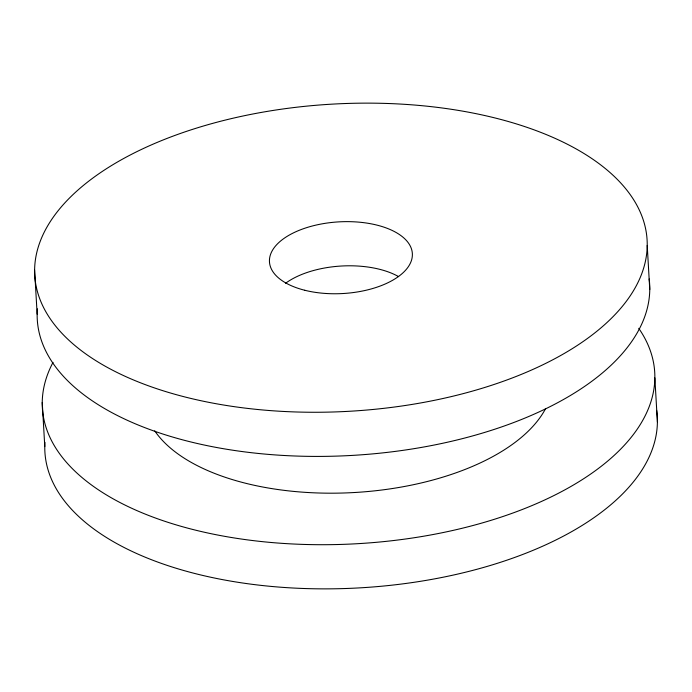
<?xml version="1.0" encoding="UTF-8"?>
<svg xmlns="http://www.w3.org/2000/svg" width="692" height="692" viewBox="0 0 692 692"><rect width="100%" height="100%" fill="white"/><g stroke="black" fill="none" stroke-linecap="round" stroke-linejoin="round"><path stroke-width="1.04" d="M647.219 245.418A306.694 153.814 -3.3 0 1 186.165 397.277A306.694 153.814 -3.3 0 1 189.349 130.407A306.694 153.814 -3.3 0 1 647.219 245.418L649.762 289.567M654.857 377.867L657.4 422.016M34.6 269.984L37.143 314.133M42.238 402.433L44.781 446.582M649.165 278.971A306.694 153.814 -3.3 0 1 346.9 455.691A306.694 153.814 -3.3 0 1 37.394 308.814M285.58 283.262A71.561 35.889 -3.3 0 1 398.601 276.618M545.469 408.834A204.46 102.537 -3.3 0 1 353.906 492.548A204.46 102.537 -3.3 0 1 154.731 430.839M638.751 328.345A306.694 153.814 -3.3 0 1 357.652 543.687A306.694 153.814 -3.3 0 1 53.024 362.366M656.656 410.365A306.694 153.814 -3.3 0 1 356.657 588.036A306.694 153.814 -3.3 0 1 44.945 442.335M304.8 290.268A71.561 35.889 -3.3 0 0 412.38 254.838A71.561 35.889 -3.3 0 0 305.544 227.997A71.561 35.889 -3.3 0 0 304.8 290.268"/></g></svg>
